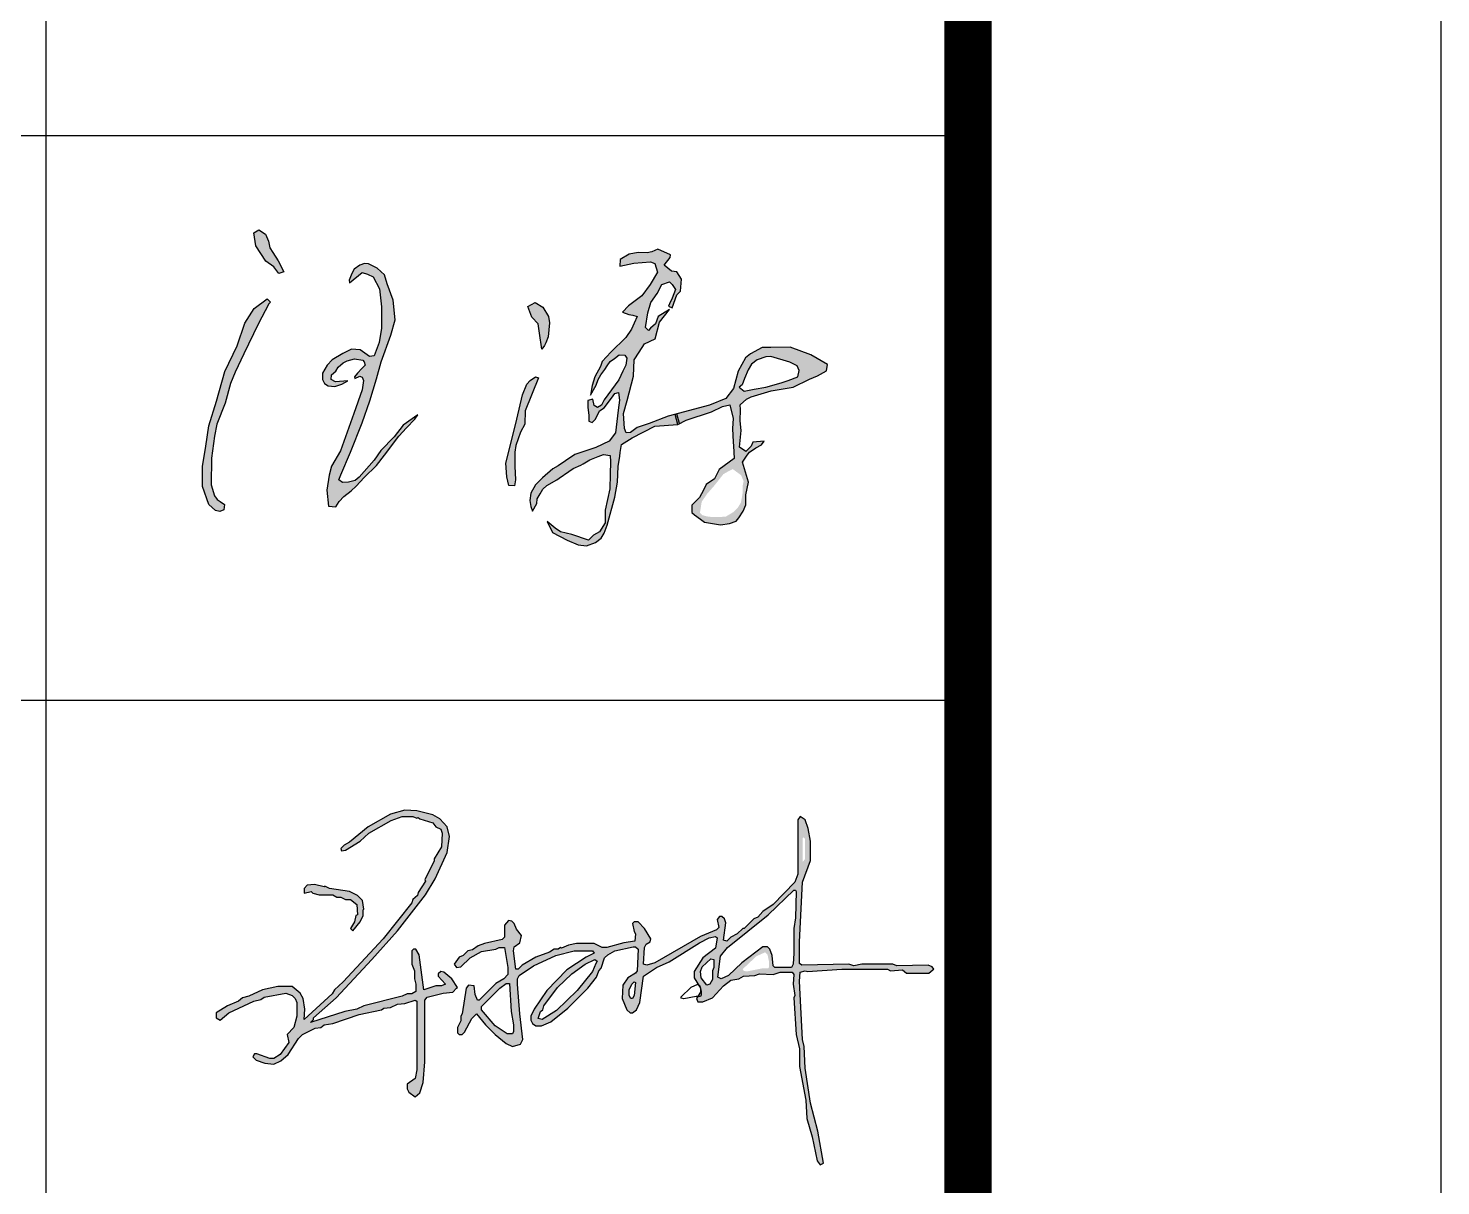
# Model space of a CAD drawing. Extents: x 4150464 to 4450492, y 483482 to 853422.
# Drawn here: x 4304700 to 4307688, y 796061 to 798511 of the extents above; entities that cross this region are included whole.
import ezdxf

# ---------------------------------------------------------------- set-up
doc = ezdxf.new("R2010")
doc.units = 0
doc.header["$LTSCALE"] = 1000
doc.header["$MEASUREMENT"] = 0
doc.layers.add('PUB_TEXT', color=7, linetype='Continuous')
doc.layers.add('图框', color=7, linetype='Continuous')

msp = doc.modelspace()

# ---------------------------------------------------------------- hatches: boundary and pattern name
at = {"linetype": 'Continuous'}
h = msp.add_hatch(color=4, dxfattribs=at)
h.dxf.hatch_style = 1
h.paths.add_polyline_path([(4305408.7, 796644.8), (4305410.4, 796646.5), (4305407, 796665.1), (4305396.9, 796675.2), (4305380, 796683.6), (4305337.7, 796690.4), (4305327.6, 796695.5), (4305325.9, 796693.8), (4305305.6, 796698.9), (4305290.4, 796697.2), (4305283.7, 796690.4), (4305283.7, 796680.3), (4305298.9, 796683.6), (4305302.2, 796680.3), (4305315.8, 796676.9), (4305344.5, 796676.9), (4305352.9, 796671.8), (4305361.4, 796671.8), (4305371.5, 796666.7), (4305381.7, 796666.7), (4305395.2, 796656.6), (4305396.9, 796634.6), (4305393.5, 796632.9), (4305390.1, 796619.4), (4305381.7, 796605.9), (4305386.7, 796600.8), (4305402, 796619.4), (4305408.7, 796632.9)], flags=17)
h.paths.add_polyline_path([(4305606.4, 796479.2), (4305608.1, 796480.8), (4305596.3, 796499.4), (4305579.4, 796513), (4305572.6, 796514.6), (4305567.6, 796509.6), (4305567.6, 796504.5), (4305582.8, 796487.6), (4305574.3, 796484.2), (4305562.5, 796484.2), (4305537.2, 796475.8), (4305527, 796550.1), (4305520.3, 796562), (4305515.2, 796562), (4305511.8, 796558.6), (4305511.8, 796529.9), (4305516.9, 796516.3), (4305516.9, 796499.4), (4305520.3, 796487.6), (4305520.3, 796472.4), (4305511.8, 796467.3), (4305501.7, 796467.3), (4305491.5, 796462.3), (4305410.4, 796442), (4305395.2, 796435.2), (4305369.8, 796430.1), (4305297.2, 796406.5), (4305303.9, 796413.2), (4305303.9, 796416.6), (4305351.3, 796458.9), (4305427.3, 796540), (4305481.4, 796600.8), (4305540.5, 796676.9), (4305560.8, 796710.7), (4305586.2, 796766.5), (4305591.2, 796800.3), (4305586.2, 796820.5), (4305571, 796837.4), (4305555.7, 796845.9), (4305521.9, 796854.3), (4305496.6, 796856), (4305466.2, 796847.6), (4305418.9, 796820.5), (4305380, 796788.4), (4305368.2, 796781.7), (4305361.4, 796774.9), (4305363.1, 796769.8), (4305371.5, 796771.5), (4305402, 796790.1), (4305420.5, 796807), (4305467.9, 796834.1), (4305491.5, 796842.5), (4305513.5, 796842.5), (4305521.9, 796839.1), (4305525.3, 796840.8), (4305528.7, 796837.4), (4305555.7, 796829), (4305562.5, 796820.5), (4305572.6, 796815.5), (4305576, 796807), (4305574.3, 796778.3), (4305559.1, 796752.9), (4305559.1, 796747.9), (4305538.8, 796709), (4305540.5, 796705.6), (4305525.3, 796682), (4305523.6, 796675.2), (4305513.5, 796666.7), (4305511.8, 796660), (4305451, 796583.9), (4305366.5, 796492.7), (4305347.9, 796475.8), (4305342.8, 796467.3), (4305283.7, 796413.2), (4305285.3, 796435.2), (4305282, 796457.2), (4305275.2, 796469), (4305258.3, 796482.5), (4305227.9, 796482.5), (4305195.8, 796475.8), (4305167, 796462.3), (4305153.5, 796458.9), (4305145.1, 796452.1), (4305121.4, 796442), (4305097.8, 796426.8), (4305097.8, 796416.6), (4305106.2, 796411.6), (4305124.8, 796426.8), (4305177.2, 796452.1), (4305192.4, 796455.5), (4305199.2, 796460.6), (4305244.8, 796469), (4305258.3, 796463.9), (4305265.1, 796457.2), (4305268.4, 796448.7), (4305268.4, 796420), (4305261.7, 796396.3), (4305248.2, 796381.1), (4305251.5, 796364.2), (4305233, 796338.9), (4305219.4, 796330.4), (4305211, 796330.4), (4305183.9, 796340.6), (4305178.9, 796340.6), (4305175.5, 796333.8), (4305182.3, 796327.1), (4305200.8, 796320.3), (4305219.4, 796318.6), (4305234.6, 796325.4), (4305249.9, 796338.9), (4305271.8, 796372.7), (4305280.3, 796381.1), (4305307.3, 796394.7), (4305319.1, 796396.3), (4305325.9, 796401.4), (4305344.5, 796404.8), (4305400.3, 796423.4), (4305447.6, 796433.5), (4305452.7, 796436.9), (4305466.2, 796438.6), (4305481.4, 796445.4), (4305496.6, 796447), (4305518.6, 796453.8), (4305521.9, 796452.1), (4305521.9, 796306.8), (4305518.6, 796288.2), (4305501.7, 796276.4), (4305501.7, 796266.2), (4305505, 796259.5), (4305518.6, 796249.3), (4305528.7, 796257.8), (4305535.5, 796279.7), (4305538.8, 796323.7), (4305538.8, 796453.8), (4305543.9, 796460.6), (4305577.7, 796469), (4305598, 796470.7)])
h.paths.add_polyline_path([(4305726.4, 796401.4), (4305726.4, 796387.9), (4305724.7, 796382.8), (4305712.9, 796382.8), (4305687.6, 796399.7), (4305658.8, 796433.5), (4305658.8, 796440.3), (4305697.7, 796479.2), (4305711.2, 796489.3), (4305718, 796489.3), (4305721.4, 796430.1)], flags=16)
h.paths.add_polyline_path([(4305903.9, 796536.6), (4305900.5, 796531.5), (4305893.7, 796514.6), (4305861.6, 796474.1), (4305817.7, 796431.8), (4305787.3, 796413.2), (4305778.8, 796414.9), (4305783.9, 796430.1), (4305789, 796433.5), (4305790.7, 796442), (4305819.4, 796480.8), (4305849.8, 796509.6), (4305878.5, 796529.9), (4305898.8, 796540)], flags=16)
h.paths.add_polyline_path([(4305985, 796491), (4305981.6, 796463.9), (4305978.2, 796457.2), (4305974.9, 796457.2), (4305971.5, 796463.9), (4305971.5, 796475.8), (4305976.6, 796487.6), (4305981.6, 796492.7)], flags=16)
h.paths.add_polyline_path([(4306150.6, 796540), (4306150.6, 796523.1), (4306147.2, 796516.3), (4306147.2, 796497.7), (4306142.2, 796487.6), (4306135.4, 796485.9), (4306123.6, 796501.1), (4306121.9, 796514.6), (4306125.3, 796524.8), (4306143.9, 796541.7)], flags=16)
h.paths.add_polyline_path([(4306267.2, 796534.9), (4306267.2, 796524.8), (4306265.5, 796521.4), (4306253.7, 796521.4), (4306219.9, 796514.6), (4306213.2, 796516.3), (4306211.5, 796519.7), (4306240.2, 796546.8), (4306258.8, 796555.2), (4306263.9, 796550.1)], flags=16)
h.paths.add_polyline_path([(4306324.7, 796683.6), (4306323, 796627.9), (4306319.6, 796605.9), (4306319.6, 796553.5), (4306317.9, 796529.9), (4306314.6, 796523.1), (4306279.1, 796523.1), (4306275.7, 796526.5), (4306274, 796548.4), (4306268.9, 796562), (4306263.9, 796567), (4306253.7, 796567), (4306209.8, 796533.2), (4306181, 796506.2), (4306165.8, 796499.4), (4306159.1, 796502.8), (4306164.1, 796546.8), (4306179.4, 796565.3), (4306265.5, 796634.6), (4306319.6, 796687), (4306323, 796687)], flags=16)
h.paths.add_polyline_path([(4306343.3, 796795.2), (4306343.3, 796773.2), (4306343.3, 796752.9), (4306338.2, 796746.2), (4306338.2, 796796.9), (4306339.9, 796798.6)], flags=16)
h.paths.add_polyline_path([(4306613.7, 796518), (4306615.4, 796519.7), (4306612, 796524.8), (4306603.5, 796528.2), (4306537.6, 796526.5), (4306529.2, 796529.9), (4306463.3, 796529.9), (4306446.4, 796526.5), (4306436.2, 796529.9), (4306336.5, 796528.2), (4306331.5, 796531.5), (4306331.5, 796577.2), (4306338.2, 796703.9), (4306355.1, 796749.6), (4306355.1, 796790.1), (4306350, 796817.2), (4306343.3, 796835.7), (4306333.1, 796842.5), (4306328.1, 796835.7), (4306328.1, 796720.8), (4306321.3, 796703.9), (4306275.7, 796656.6), (4306253.7, 796641.4), (4306243.6, 796629.6), (4306235.1, 796626.2), (4306214.8, 796605.9), (4306211.5, 796605.9), (4306199.6, 796594.1), (4306186.1, 796587.3), (4306177.7, 796578.9), (4306170.9, 796580.6), (4306176, 796617.7), (4306172.6, 796626.2), (4306167.5, 796631.3), (4306162.5, 796631.3), (4306157.4, 796624.5), (4306160.8, 796607.6), (4306155.7, 796602.5), (4306121.9, 796589), (4306025.6, 796533.2), (4306008.7, 796528.2), (4306001.9, 796529.9), (4306003.6, 796565.3), (4306007, 796572.1), (4306015.4, 796577.2), (4306017.1, 796583.9), (4306003.6, 796605.9), (4305990.1, 796619.4), (4305981.6, 796619.4), (4305978.2, 796616), (4305981.6, 796599.1), (4305985, 796594.1), (4305983.3, 796578.9), (4305959.7, 796575.5), (4305924.2, 796565.3), (4305914, 796565.3), (4305897.1, 796573.8), (4305859.9, 796573.8), (4305843, 796570.4), (4305827.8, 796563.7), (4305826.1, 796565.3), (4305821.1, 796562), (4305812.6, 796562), (4305802.5, 796555.2), (4305773.8, 796545.1), (4305745, 796528.2), (4305736.6, 796519.7), (4305731.5, 796519.7), (4305726.4, 796558.6), (4305728.1, 796567), (4305740, 796575.5), (4305743.3, 796590.7), (4305733.2, 796604.2), (4305728.1, 796616), (4305723.1, 796621.1), (4305716.3, 796622.8), (4305707.8, 796612.7), (4305707.8, 796587.3), (4305702.8, 796582.2), (4305665.6, 796573.8), (4305652.1, 796568.7), (4305640.2, 796560.3), (4305630.1, 796558.6), (4305620, 796548.4), (4305611.5, 796545.1), (4305601.4, 796529.9), (4305606.4, 796523.1), (4305614.9, 796524.8), (4305635.2, 796543.4), (4305658.8, 796556.9), (4305689.3, 796562), (4305696, 796565.3), (4305707.8, 796565.3), (4305714.6, 796523.1), (4305714.6, 796507.9), (4305706.2, 796499.4), (4305689.3, 796489.3), (4305653.8, 796453.8), (4305650.4, 796453.8), (4305645.3, 796465.6), (4305643.6, 796484.2), (4305631.8, 796485.9), (4305626.7, 796479.2), (4305618.3, 796425.1), (4305614.9, 796420), (4305614.9, 796409.9), (4305608.1, 796396.3), (4305608.1, 796384.5), (4305611.5, 796381.1), (4305618.3, 796381.1), (4305623.3, 796386.2), (4305638.6, 796414.9), (4305648.7, 796425.1), (4305667.3, 796401.4), (4305687.6, 796381.1), (4305711.2, 796362.5), (4305724.7, 796355.8), (4305741.6, 796360.9), (4305746.7, 796371), (4305740, 796425.1), (4305734.9, 796487.6), (4305734.9, 796499.4), (4305738.3, 796506.2), (4305768.7, 796526.5), (4305816, 796548.4), (4305854.9, 796558.6), (4305893.7, 796558.6), (4305897.1, 796553.5), (4305880.2, 796545.1), (4305839.7, 796518), (4305797.4, 796474.1), (4305770.4, 796435.2), (4305763.6, 796420), (4305763.6, 796411.6), (4305767, 796404.8), (4305773.8, 796399.7), (4305785.6, 796399.7), (4305805.9, 796408.2), (4305841.4, 796436.9), (4305883.6, 796479.2), (4305902.2, 796502.8), (4305907.3, 796516.3), (4305912.3, 796521.4), (4305919.1, 796543.4), (4305925.9, 796550.1), (4305941.1, 796558.6), (4305979.9, 796567), (4305985, 796567), (4305990.1, 796562), (4305988.4, 796516.3), (4305985, 796511.3), (4305968.1, 796501.1), (4305958, 796485.9), (4305956.3, 796457.2), (4305966.4, 796433.5), (4305973.2, 796426.8), (4305978.2, 796426.8), (4305986.7, 796433.5), (4305993.5, 796448.7), (4306001.9, 796504.5), (4306028.9, 796523.1), (4306056, 796534.9), (4306120.2, 796575.5), (4306140.5, 796585.6), (4306154, 796589), (4306157.4, 796585.6), (4306154, 796563.7), (4306127, 796543.4), (4306108.4, 796514.6), (4306108.4, 796501.1), (4306121.9, 796479.2), (4306121.9, 796470.7), (4306113.4, 796457.2), (4306116.8, 796450.4), (4306127, 796450.4), (4306147.2, 796458.9), (4306170.9, 796484.2), (4306186.1, 796496.1), (4306203, 796499.4), (4306213.2, 796504.5), (4306236.8, 796506.2), (4306247, 796509.6), (4306275.7, 796507.9), (4306290.9, 796513), (4306316.2, 796513), (4306319.6, 796507.9), (4306317.9, 796487.6), (4306321.3, 796463.9), (4306319.6, 796458.9), (4306324.7, 796381.1), (4306331.5, 796350.7), (4306331.5, 796313.5), (4306345, 796242.6), (4306346.7, 796203.7), (4306358.5, 796164.8), (4306368.6, 796114.1), (4306375.4, 796105.7), (4306382.2, 796109), (4306370.3, 796176.6), (4306355.1, 796235.8), (4306343.3, 796310.2), (4306341.6, 796355.8), (4306338.2, 796371), (4306331.5, 796494.4), (4306333.1, 796513), (4306343.3, 796516.3), (4306348.4, 796514.6), (4306421, 796519.7), (4306517.4, 796519.7), (4306524.1, 796516.3), (4306549.5, 796518), (4306557.9, 796511.3), (4306605.2, 796511.3)])
at = {"layer": 'PUB_TEXT'}
h = msp.add_hatch(color=4, dxfattribs=at)
h.paths.add_polyline_path([(4305186.4, 797884.1), (4305211.7, 797931.5), (4305205.5, 797937.7), (4305177.8, 797917.8), (4305158.7, 797886.8), (4305142.3, 797838.8), (4305116.3, 797784.5), (4305098.6, 797721.6), (4305082.3, 797669.1), (4305075.8, 797626.4), (4305068.6, 797583.2), (4305068.9, 797541.1), (4305082.2, 797502.6), (4305096.4, 797490.3), (4305105.2, 797487.7), (4305113.8, 797491.2), (4305115.1, 797502.9), (4305105.9, 797509.5), (4305095.3, 797515.9), (4305087.1, 797544.7), (4305087.6, 797601.1), (4305094.3, 797647.5), (4305099.1, 797672.7), (4305116.6, 797717.2), (4305127.9, 797759.2), (4305138.1, 797783), (4305156.6, 797821.7)])
h.paths.add_polyline_path([(4305217.8, 798036.2), (4305211.2, 798045.8), (4305208.7, 798060), (4305202.1, 798074.7), (4305187.9, 798084.3), (4305177.3, 798077.7), (4305181.8, 798049.9), (4305202.6, 798017.9), (4305219.4, 798005.8), (4305230.5, 797991.6), (4305241.2, 797995.1), (4305229, 798018.5)])
h = msp.add_hatch(color=4, dxfattribs=at)
h.paths.add_polyline_path([(4305977.6, 797643.7), (4306025.8, 797668.4), (4306074.1, 797672.1), (4306068.5, 797693.4), (4306053.7, 797689.5), (4306013.5, 797674.4), (4305987.9, 797666.1), (4305973.9, 797655.5), (4305965, 797654.4), (4305961.1, 797663.3), (4305959.4, 797695.1), (4305966.7, 797722.9), (4305980.1, 797774.2), (4305981.6, 797808.7), (4305992.1, 797825), (4306003.9, 797843.1), (4306026.1, 797853.1), (4306035.3, 797888.8), (4306056.9, 797915.2), (4306032.9, 797900.6), (4306026.8, 797885.1), (4306016.2, 797876.1), (4306012.4, 797871.1), (4306005.5, 797877.7), (4306010.7, 797908.5), (4306017.3, 797930), (4306030.5, 797949.5), (4306040.4, 797968.2), (4306056.4, 797974.3), (4306062.2, 797968.5), (4306069.6, 797957.8), (4306061.9, 797939.1), (4306056.4, 797927.5), (4306054.5, 797922.6), (4306061.9, 797919), (4306072.4, 797946.2), (4306080.1, 797954.2), (4306082, 797979.5), (4306072.2, 797995.4), (4306060.7, 797996.8), (4306045.4, 798009.3), (4306057.9, 798025.6), (4306059, 798031.2), (4306032.2, 798043.4), (4306019, 798037.5), (4306009.6, 798035.4), (4305990.4, 798036.1), (4305971.3, 798032.6), (4305952.1, 798021.1), (4305951.4, 798007.3), (4305981, 798013.7), (4306016.2, 798016.1), (4306025.8, 798012.9), (4306031.4, 797994.5), (4306015.4, 797968.1), (4305997.8, 797944.2), (4305969.8, 797923.4), (4305957, 797909.8), (4305970.9, 797904.9), (4305979, 797903.8), (4305987.9, 797900.7), (4305982, 797886.6), (4305975.9, 797874.1), (4305964, 797856.3), (4305932.2, 797824.9), (4305913.8, 797805.1), (4305910.5, 797795), (4305898.5, 797772.8), (4305895.7, 797763.8), (4305893.1, 797754.9), (4305889.2, 797734.4), (4305901.8, 797755.3), (4305906, 797767.2), (4305911.2, 797777.5), (4305919.5, 797788.6), (4305924.5, 797796.2), (4305931.4, 797805.6), (4305940, 797812), (4305950.1, 797819.6), (4305961.9, 797819.1), (4305966.6, 797812.2), (4305963.9, 797797.7), (4305958, 797784.9), (4305949.4, 797766.4), (4305926.2, 797735.1), (4305918.3, 797724.1), (4305912.4, 797713), (4305904.5, 797707.8), (4305897.4, 797712), (4305894.1, 797726), (4305883.8, 797722.7), (4305883.8, 797708.1), (4305886, 797692.2), (4305886, 797679.4), (4305892.9, 797676), (4305899.7, 797683.4), (4305908.4, 797700.9), (4305918.1, 797707.4), (4305933.7, 797728), (4305941.2, 797738), (4305948.7, 797739.5), (4305951.1, 797723.6), (4305947.7, 797702.4), (4305942.7, 797654.5), (4305928.7, 797636.5), (4305900.6, 797623.1), (4305856.4, 797608.8), (4305836.3, 797595), (4305821.3, 797584.4), (4305809.5, 797578.5), (4305787.8, 797559.3), (4305773.2, 797544.4), (4305763, 797527.1), (4305761, 797511.4), (4305763.4, 797498.4), (4305766.9, 797489), (4305776, 797504.7), (4305776.4, 797514.9), (4305782.7, 797525.5), (4305789, 797535.4), (4305796.8, 797542.8), (4305818.1, 797555), (4305823.2, 797558.6), (4305844, 797572.7), (4305852.7, 797579), (4305868.8, 797585.7), (4305874, 797588.8), (4305888.1, 797597.1), (4305905.8, 797604.2), (4305916.8, 797608.5), (4305931, 797606.5), (4305931.8, 797593.2), (4305931, 797567.2), (4305930.2, 797535.8), (4305920.8, 797491.1), (4305920.8, 797464.3), (4305908.5, 797445.2), (4305895.6, 797438), (4305885.5, 797427.4), (4305849.7, 797439.1), (4305825.7, 797445.2), (4305815.1, 797452.5), (4305797.7, 797466.5), (4305808.9, 797443.6), (4305840, 797427), (4305863.2, 797417.6), (4305880.9, 797415.4), (4305900, 797422.6), (4305912.2, 797431.4), (4305918.5, 797442.2), (4305924.9, 797459), (4305940.6, 797518.2), (4305946.5, 797550.4), (4305948.1, 797583), (4305951.2, 797605.4), (4305952.4, 797613.2), (4305954.8, 797629.7)])
h.paths.add_polyline_path([(4306145.1, 797699.1), (4306169, 797710.4), (4306184.1, 797713.6), (4306190.9, 797685), (4306190, 797663.4), (4306191.3, 797634.7), (4306192.2, 797627.2), (4306193.1, 797600.3), (4306161.6, 797576.7), (4306151.5, 797557.3), (4306133.8, 797545.4), (4306128.5, 797533), (4306119.7, 797517.6), (4306103.8, 797501.7), (4306103.8, 797485.9), (4306109.1, 797481), (4306122.3, 797471.7), (4306130.7, 797465.6), (4306164.3, 797459.8), (4306183.3, 797462.5), (4306197.8, 797467.8), (4306203.1, 797474.4), (4306212.4, 797488.9), (4306218.1, 797502.2), (4306218.1, 797523.3), (4306223.9, 797549.8), (4306211.1, 797592.1), (4306220.8, 797607.1), (4306225.6, 797613.3), (4306239.3, 797622.6), (4306250.8, 797629.2), (4306257, 797636.7), (4306232.5, 797635), (4306229.3, 797626.1), (4306218.1, 797614.8), (4306204.8, 797624.1), (4306207.9, 797659.2), (4306206, 797679.6), (4306207, 797704.1), (4306205.7, 797714), (4306219.1, 797725.5), (4306229.3, 797730.7), (4306271.7, 797743.5), (4306318, 797750.8), (4306352.6, 797768.1), (4306369.3, 797775.3), (4306388.9, 797785.9), (4306390.5, 797799.3), (4306355.4, 797819.3), (4306311.9, 797835.5), (4306270.6, 797834.9), (4306252.8, 797834.9), (4306227.7, 797821.6), (4306217.6, 797813.2), (4306201.5, 797785.3), (4306192, 797748.6), (4306175.8, 797727.4), (4306141.2, 797712.9), (4306071.9, 797694.4), (4306077.4, 797673.9), (4306091.7, 797681.5)])
h.paths.add_polyline_path([(4306203.7, 797751.2), (4306210.6, 797756), (4306214.9, 797769.7), (4306223.1, 797788), (4306230.1, 797800.1), (4306241.9, 797808.7), (4306260.6, 797815.3), (4306271.1, 797816.1), (4306311.2, 797804.3), (4306326.7, 797796.3), (4306331, 797786.7), (4306328.2, 797773.1), (4306307.8, 797765.1), (4306293, 797760.2), (4306260.2, 797750.9), (4306235.8, 797746.6), (4306214.2, 797742.6)], flags=16)
h.paths.add_polyline_path([(4306181, 797573), (4306190.4, 797577.8), (4306208.1, 797564.6), (4306213.3, 797552.1), (4306211.3, 797542.4), (4306211.3, 797527.8), (4306207.8, 797507.3), (4306201.2, 797496.2), (4306192.8, 797487.5), (4306175.1, 797476.8), (4306144.9, 797476.4), (4306134.8, 797477.8), (4306126.1, 797480.2), (4306120.9, 797485.1), (4306124.7, 797508.7), (4306136.2, 797525.4), (4306150.8, 797542.1), (4306170.6, 797567.1)], flags=16)
h.paths.add_polyline_path([(4306071.9, 797694.4), (4306068.5, 797693.4), (4306074.1, 797672.1), (4306077.4, 797673.9)], flags=17)
msp.add_hatch(color=4, dxfattribs=at).paths.add_polyline_path([(4305409.1, 797765.5), (4305406.3, 797745.2), (4305389, 797695.2), (4305360.7, 797616.6), (4305341.5, 797583.9), (4305336.5, 797564.7), (4305332.1, 797533.4), (4305335.6, 797499.3), (4305350.9, 797498), (4305358, 797509.2), (4305367.5, 797519.9), (4305383.1, 797532), (4305393.9, 797541.9), (4305410.5, 797559.8), (4305436.9, 797585.3), (4305453.5, 797607.2), (4305484.4, 797647.5), (4305500.1, 797665), (4305517.6, 797683.3), (4305524.3, 797692.7), (4305493, 797670.4), (4305473.9, 797646.2), (4305446.2, 797617.1), (4305431.6, 797596.3), (4305400.1, 797560.8), (4305391.7, 797553.5), (4305377.4, 797550.1), (4305365.1, 797549.6), (4305357.5, 797554.9), (4305361.5, 797565.8), (4305382.2, 797613.5), (4305406.5, 797675.5), (4305423.1, 797722.1), (4305436.6, 797768.7), (4305446.5, 797804.7), (4305467.1, 797861.1), (4305476.5, 797893.4), (4305472.2, 797934.9), (4305459.4, 797970.1), (4305453.7, 797988.9), (4305438.3, 798002.7), (4305419.8, 798012.4), (4305411.3, 798013), (4305401.6, 798009.6), (4305389.6, 798000.5), (4305384.6, 797991.7), (4305379, 797977.6), (4305379.8, 797971.7), (4305406.3, 797993.9), (4305417.6, 797990.5), (4305429.6, 797984.8), (4305443.2, 797959.2), (4305447.7, 797921), (4305447.3, 797876), (4305442.3, 797845.3), (4305432.2, 797817.5), (4305422.4, 797815.7), (4305402.1, 797830.1), (4305383.7, 797831.3), (4305365.8, 797822.1), (4305342.8, 797808.7), (4305332.4, 797797.4), (4305322.4, 797780.4), (4305322.9, 797767.5), (4305327.1, 797758.9), (4305334.8, 797754.2), (4305348.4, 797752.5), (4305363.9, 797757.3), (4305376.3, 797764.4), (4305350.4, 797762.6), (4305341.3, 797767.5), (4305341.5, 797777.5), (4305350.6, 797785.2), (4305355.5, 797793.6), (4305371.3, 797806), (4305390, 797811.1), (4305410, 797808.1), (4305412.9, 797797.4), (4305406, 797790.5), (4305396.7, 797780.4), (4305390.3, 797773.3), (4305391.1, 797769.1), (4305405.2, 797776.1)])
h = msp.add_hatch(color=4, dxfattribs=at)
h.paths.add_polyline_path([(4305773, 797773.1), (4305762, 797764.9), (4305754.5, 797757.1), (4305745.7, 797734.6), (4305733.5, 797683.7), (4305724.7, 797645.7), (4305710.6, 797590.1), (4305712.7, 797561.6), (4305716.6, 797542.9), (4305728.6, 797542.2), (4305731, 797555.3), (4305729.3, 797583.8), (4305729.6, 797613.5), (4305731.5, 797627.9), (4305741.5, 797656.2), (4305750.7, 797672.6), (4305751.4, 797701.1), (4305779.2, 797770.6)])
h.paths.add_polyline_path([(4305778.7, 797885), (4305781.6, 797865.4), (4305786.6, 797831.8), (4305792.1, 797839.3), (4305794.7, 797844.8), (4305799.7, 797857.4), (4305802.7, 797887), (4305800.7, 797900.5), (4305788.6, 797920.5), (4305772.1, 797930.6), (4305757, 797922), (4305765.1, 797899)])

# ---------------------------------------------------------------- linework, layer by layer
at = {"color": 3}
msp.add_lwpolyline([(4248287.7, 769421.9), (4248287.7, 811421.9), (4307687.7, 811421.9), (4307687.7, 769421.9)], close=True, dxfattribs=at)
at = {"const_width": 100}
msp.add_lwpolyline([(4250787.7, 770421.9), (4306687.7, 770421.9), (4306687.7, 810421.9), (4250787.7, 810421.9)], close=True, dxfattribs=at)
at = {"color": 4, "linetype": 'Continuous'}
for points in [[(4305606.4, 796479.2), (4305608.1, 796480.8), (4305596.3, 796499.4), (4305579.4, 796513), (4305572.6, 796514.6), (4305567.6, 796509.6), (4305567.6, 796504.5), (4305582.8, 796487.6), (4305574.3, 796484.2), (4305562.5, 796484.2), (4305537.2, 796475.8), (4305527, 796550.1), (4305520.3, 796562), (4305515.2, 796562), (4305511.8, 796558.6), (4305511.8, 796529.9), (4305516.9, 796516.3), (4305516.9, 796499.4), (4305520.3, 796487.6), (4305520.3, 796472.4), (4305511.8, 796467.3), (4305501.7, 796467.3), (4305491.5, 796462.3), (4305410.4, 796442), (4305395.2, 796435.2), (4305369.8, 796430.1), (4305297.2, 796406.5), (4305303.9, 796413.2), (4305303.9, 796416.6), (4305351.3, 796458.9), (4305427.3, 796540), (4305481.4, 796600.8), (4305540.5, 796676.9), (4305560.8, 796710.7), (4305586.2, 796766.5), (4305591.2, 796800.3), (4305586.2, 796820.5), (4305571, 796837.4), (4305555.7, 796845.9), (4305521.9, 796854.3), (4305496.6, 796856), (4305466.2, 796847.6), (4305418.9, 796820.5), (4305380, 796788.4), (4305368.2, 796781.7), (4305361.4, 796774.9), (4305363.1, 796769.8), (4305371.5, 796771.5), (4305402, 796790.1), (4305420.5, 796807), (4305467.9, 796834.1), (4305491.5, 796842.5), (4305513.5, 796842.5), (4305521.9, 796839.1), (4305525.3, 796840.8), (4305528.7, 796837.4), (4305555.7, 796829), (4305562.5, 796820.5), (4305572.6, 796815.5), (4305576, 796807), (4305574.3, 796778.3), (4305559.1, 796752.9), (4305559.1, 796747.9), (4305538.8, 796709), (4305540.5, 796705.6), (4305525.3, 796682), (4305523.6, 796675.2), (4305513.5, 796666.7), (4305511.8, 796660), (4305451, 796583.9), (4305366.5, 796492.7), (4305347.9, 796475.8), (4305342.8, 796467.3), (4305283.7, 796413.2), (4305285.3, 796435.2), (4305282, 796457.2), (4305275.2, 796469), (4305258.3, 796482.5), (4305227.9, 796482.5), (4305195.8, 796475.8), (4305167, 796462.3), (4305153.5, 796458.9), (4305145.1, 796452.1), (4305121.4, 796442), (4305097.8, 796426.8), (4305097.8, 796416.6), (4305106.2, 796411.6), (4305124.8, 796426.8), (4305177.2, 796452.1), (4305192.4, 796455.5), (4305199.2, 796460.6), (4305244.8, 796469), (4305258.3, 796463.9), (4305265.1, 796457.2), (4305268.4, 796448.7), (4305268.4, 796420), (4305261.7, 796396.3), (4305248.2, 796381.1), (4305251.5, 796364.2), (4305233, 796338.9), (4305219.4, 796330.4), (4305211, 796330.4), (4305183.9, 796340.6), (4305178.9, 796340.6), (4305175.5, 796333.8), (4305182.3, 796327.1), (4305200.8, 796320.3), (4305219.4, 796318.6), (4305234.6, 796325.4), (4305249.9, 796338.9), (4305271.8, 796372.7), (4305280.3, 796381.1), (4305307.3, 796394.7), (4305319.1, 796396.3), (4305325.9, 796401.4), (4305344.5, 796404.8), (4305400.3, 796423.4), (4305447.6, 796433.5), (4305452.7, 796436.9), (4305466.2, 796438.6), (4305481.4, 796445.4), (4305496.6, 796447), (4305518.6, 796453.8), (4305521.9, 796452.1), (4305521.9, 796306.8), (4305518.6, 796288.2), (4305501.7, 796276.4), (4305501.7, 796266.2), (4305505, 796259.5), (4305518.6, 796249.3), (4305528.7, 796257.8), (4305535.5, 796279.7), (4305538.8, 796323.7), (4305538.8, 796453.8), (4305543.9, 796460.6), (4305577.7, 796469), (4305598, 796470.7), (4305606.4, 796479.2)], [(4306613.7, 796518), (4306615.4, 796519.7), (4306612, 796524.8), (4306603.5, 796528.2), (4306537.6, 796526.5), (4306529.2, 796529.9), (4306463.3, 796529.9), (4306446.4, 796526.5), (4306436.2, 796529.9), (4306336.5, 796528.2), (4306331.5, 796531.5), (4306331.5, 796577.2), (4306338.2, 796703.9), (4306355.1, 796749.6), (4306355.1, 796790.1), (4306350, 796817.2), (4306343.3, 796835.7), (4306333.1, 796842.5), (4306328.1, 796835.7), (4306328.1, 796720.8), (4306321.3, 796703.9), (4306275.7, 796656.6), (4306253.7, 796641.4), (4306243.6, 796629.6), (4306235.1, 796626.2), (4306214.8, 796605.9), (4306211.5, 796605.9), (4306199.6, 796594.1), (4306186.1, 796587.3), (4306177.7, 796578.9), (4306170.9, 796580.6), (4306176, 796617.7), (4306172.6, 796626.2), (4306167.5, 796631.3), (4306162.5, 796631.3), (4306157.4, 796624.5), (4306160.8, 796607.6), (4306155.7, 796602.5), (4306121.9, 796589), (4306025.6, 796533.2), (4306008.7, 796528.2), (4306001.9, 796529.9), (4306003.6, 796565.3), (4306007, 796572.1), (4306015.4, 796577.2), (4306017.1, 796583.9), (4306003.6, 796605.9), (4305990.1, 796619.4), (4305981.6, 796619.4), (4305978.2, 796616), (4305981.6, 796599.1), (4305985, 796594.1), (4305983.3, 796578.9), (4305959.7, 796575.5), (4305924.2, 796565.3), (4305914, 796565.3), (4305897.1, 796573.8), (4305859.9, 796573.8), (4305843, 796570.4), (4305827.8, 796563.7), (4305826.1, 796565.3), (4305821.1, 796562), (4305812.6, 796562), (4305802.5, 796555.2), (4305773.8, 796545.1), (4305745, 796528.2), (4305736.6, 796519.7), (4305731.5, 796519.7), (4305726.4, 796558.6), (4305728.1, 796567), (4305740, 796575.5), (4305743.3, 796590.7), (4305733.2, 796604.2), (4305728.1, 796616), (4305723.1, 796621.1), (4305716.3, 796622.8), (4305707.8, 796612.7), (4305707.8, 796587.3), (4305702.8, 796582.2), (4305665.6, 796573.8), (4305652.1, 796568.7), (4305640.2, 796560.3), (4305630.1, 796558.6), (4305620, 796548.4), (4305611.5, 796545.1), (4305601.4, 796529.9), (4305606.4, 796523.1), (4305614.9, 796524.8), (4305635.2, 796543.4), (4305658.8, 796556.9), (4305689.3, 796562), (4305696, 796565.3), (4305707.8, 796565.3), (4305714.6, 796523.1), (4305714.6, 796507.9), (4305706.2, 796499.4), (4305689.3, 796489.3), (4305653.8, 796453.8), (4305650.4, 796453.8), (4305645.3, 796465.6), (4305643.6, 796484.2), (4305631.8, 796485.9), (4305626.7, 796479.2), (4305618.3, 796425.1), (4305614.9, 796420), (4305614.9, 796409.9), (4305608.1, 796396.3), (4305608.1, 796384.5), (4305611.5, 796381.1), (4305618.3, 796381.1), (4305623.3, 796386.2), (4305638.6, 796414.9), (4305648.7, 796425.1), (4305667.3, 796401.4), (4305687.6, 796381.1), (4305711.2, 796362.5), (4305724.7, 796355.8), (4305741.6, 796360.9), (4305746.7, 796371), (4305740, 796425.1), (4305734.9, 796487.6), (4305734.9, 796499.4), (4305738.3, 796506.2), (4305768.7, 796526.5), (4305816, 796548.4), (4305854.9, 796558.6), (4305893.7, 796558.6), (4305897.1, 796553.5), (4305880.2, 796545.1), (4305839.7, 796518), (4305797.4, 796474.1), (4305770.4, 796435.2), (4305763.6, 796420), (4305763.6, 796411.6), (4305767, 796404.8), (4305773.8, 796399.7), (4305785.6, 796399.7), (4305805.9, 796408.2), (4305841.4, 796436.9), (4305883.6, 796479.2), (4305902.2, 796502.8), (4305907.3, 796516.3), (4305912.3, 796521.4), (4305919.1, 796543.4), (4305925.9, 796550.1), (4305941.1, 796558.6), (4305979.9, 796567), (4305985, 796567), (4305990.1, 796562), (4305988.4, 796516.3), (4305985, 796511.3), (4305968.1, 796501.1), (4305958, 796485.9), (4305956.3, 796457.2), (4305966.4, 796433.5), (4305973.2, 796426.8), (4305978.2, 796426.8), (4305986.7, 796433.5), (4305993.5, 796448.7), (4306001.9, 796504.5), (4306028.9, 796523.1), (4306056, 796534.9), (4306120.2, 796575.5), (4306140.5, 796585.6), (4306154, 796589), (4306157.4, 796585.6), (4306154, 796563.7), (4306127, 796543.4), (4306108.4, 796514.6), (4306108.4, 796501.1), (4306121.9, 796479.2), (4306121.9, 796470.7), (4306113.4, 796457.2), (4306116.8, 796450.4), (4306127, 796450.4), (4306147.2, 796458.9), (4306170.9, 796484.2), (4306186.1, 796496.1), (4306203, 796499.4), (4306213.2, 796504.5), (4306236.8, 796506.2), (4306247, 796509.6), (4306275.7, 796507.9), (4306290.9, 796513), (4306316.2, 796513), (4306319.6, 796507.9), (4306317.9, 796487.6), (4306321.3, 796463.9), (4306319.6, 796458.9), (4306324.7, 796381.1), (4306331.5, 796350.7), (4306331.5, 796313.5), (4306345, 796242.6), (4306346.7, 796203.7), (4306358.5, 796164.8), (4306368.6, 796114.1), (4306375.4, 796105.7), (4306382.2, 796109), (4306370.3, 796176.6), (4306355.1, 796235.8), (4306343.3, 796310.2), (4306341.6, 796355.8), (4306338.2, 796371), (4306331.5, 796494.4), (4306333.1, 796513), (4306343.3, 796516.3), (4306348.4, 796514.6), (4306421, 796519.7), (4306517.4, 796519.7), (4306524.1, 796516.3), (4306549.5, 796518), (4306557.9, 796511.3), (4306605.2, 796511.3), (4306613.7, 796518)], [(4305408.7, 796644.8), (4305410.4, 796646.5), (4305407, 796665.1), (4305396.9, 796675.2), (4305380, 796683.6), (4305337.7, 796690.4), (4305327.6, 796695.5), (4305325.9, 796693.8), (4305305.6, 796698.9), (4305290.4, 796697.2), (4305283.7, 796690.4), (4305283.7, 796680.3), (4305298.9, 796683.6), (4305302.2, 796680.3), (4305315.8, 796676.9), (4305344.5, 796676.9), (4305352.9, 796671.8), (4305361.4, 796671.8), (4305371.5, 796666.7), (4305381.7, 796666.7), (4305395.2, 796656.6), (4305396.9, 796634.6), (4305393.5, 796632.9), (4305390.1, 796619.4), (4305381.7, 796605.9), (4305386.7, 796600.8), (4305402, 796619.4), (4305408.7, 796632.9), (4305408.7, 796644.8)], [(4306324.7, 796683.6), (4306323, 796627.9), (4306319.6, 796605.9), (4306319.6, 796553.5), (4306317.9, 796529.9), (4306314.6, 796523.1), (4306279.1, 796523.1), (4306275.7, 796526.5), (4306274, 796548.4), (4306268.9, 796562), (4306263.9, 796567), (4306253.7, 796567), (4306209.8, 796533.2), (4306181, 796506.2), (4306165.8, 796499.4), (4306159.1, 796502.8), (4306164.1, 796546.8), (4306179.4, 796565.3), (4306265.5, 796634.6), (4306319.6, 796687), (4306323, 796687), (4306324.7, 796683.6)], [(4305903.9, 796536.6), (4305900.5, 796531.5), (4305893.7, 796514.6), (4305861.6, 796474.1), (4305817.7, 796431.8), (4305787.3, 796413.2), (4305778.8, 796414.9), (4305783.9, 796430.1), (4305789, 796433.5), (4305790.7, 796442), (4305819.4, 796480.8), (4305849.8, 796509.6), (4305878.5, 796529.9), (4305898.8, 796540), (4305903.9, 796536.6)], [(4306150.6, 796540), (4306150.6, 796523.1), (4306147.2, 796516.3), (4306147.2, 796497.7), (4306142.2, 796487.6), (4306135.4, 796485.9), (4306123.6, 796501.1), (4306121.9, 796514.6), (4306125.3, 796524.8), (4306143.9, 796541.7), (4306150.6, 796540)], [(4305726.4, 796401.4), (4305726.4, 796387.9), (4305724.7, 796382.8), (4305712.9, 796382.8), (4305687.6, 796399.7), (4305658.8, 796433.5), (4305658.8, 796440.3), (4305697.7, 796479.2), (4305711.2, 796489.3), (4305718, 796489.3), (4305721.4, 796430.1), (4305726.4, 796401.4)], [(4305985, 796491), (4305981.6, 796463.9), (4305978.2, 796457.2), (4305974.9, 796457.2), (4305971.5, 796463.9), (4305971.5, 796475.8), (4305976.6, 796487.6), (4305981.6, 796492.7), (4305985, 796491)], [(4306123.3, 796472.3), (4306123.3, 796464.5), (4306122, 796461.9), (4306112.9, 796461.9), (4306086.9, 796456.7), (4306081.7, 796458), (4306080.4, 796460.6), (4306102.5, 796481.4), (4306116.8, 796487.9), (4306120.7, 796484), (4306123.3, 796472.3)]]:
    msp.add_lwpolyline(points, dxfattribs=at)
at = {"layer": 'PUB_TEXT', "color": 4}
for p, q in [((4306074.1, 797672.1), (4306068.5, 797693.4)), ((4306077.4, 797673.9), (4306071.9, 797694.4))]:
    msp.add_line(p, q, dxfattribs=at)
for points in [[(4305202.6, 798017.9), (4305181.8, 798049.9), (4305177.3, 798077.7), (4305187.9, 798084.3), (4305202.1, 798074.7), (4305208.7, 798060), (4305211.2, 798045.8), (4305217.8, 798036.2), (4305229, 798018.5), (4305241.2, 797995.1), (4305230.5, 797991.6), (4305219.4, 798005.8), (4305202.6, 798017.9)], [(4305379.8, 797971.7), (4305406.3, 797993.9), (4305417.6, 797990.5), (4305429.6, 797984.8), (4305443.2, 797959.2), (4305447.7, 797921), (4305447.3, 797876), (4305442.3, 797845.3), (4305432.2, 797817.5), (4305422.4, 797815.7), (4305402.1, 797830.1), (4305383.7, 797831.3), (4305365.8, 797822.1), (4305342.8, 797808.7), (4305332.4, 797797.4), (4305322.4, 797780.4), (4305322.9, 797767.5), (4305327.1, 797758.9), (4305334.8, 797754.2), (4305348.4, 797752.5), (4305363.9, 797757.3), (4305376.3, 797764.4), (4305350.4, 797762.6), (4305341.3, 797767.5), (4305341.5, 797777.5), (4305350.6, 797785.2), (4305355.5, 797793.6), (4305366.5, 797802.3), (4305374.7, 797806.9), (4305390, 797811.1), (4305407.8, 797808.5), (4305410.9, 797804.9), (4305412.9, 797797.4), (4305406, 797790.5), (4305396.7, 797780.4), (4305390.3, 797773.3), (4305391.1, 797769.1), (4305401.8, 797774.4), (4305406.7, 797772.2), (4305409.1, 797765.5), (4305406.3, 797745.2), (4305389, 797695.2), (4305360.7, 797616.6), (4305341.5, 797583.9), (4305336.5, 797564.7), (4305332.1, 797533.4), (4305335.6, 797499.3), (4305350.9, 797498), (4305358, 797509.2), (4305367.5, 797519.9), (4305383.1, 797532), (4305393.9, 797541.9), (4305410.5, 797559.8), (4305436.9, 797585.3), (4305453.5, 797607.2), (4305484.4, 797647.5), (4305500.1, 797665), (4305517.6, 797683.3), (4305524.3, 797692.7), (4305493, 797670.4), (4305473.9, 797646.2), (4305446.2, 797617.1), (4305431.6, 797596.3), (4305400.1, 797560.8), (4305391.7, 797553.5), (4305377.4, 797550.1), (4305365.1, 797549.6), (4305357.5, 797554.9), (4305361.5, 797565.8), (4305382.2, 797613.5), (4305406.5, 797675.5), (4305423.1, 797722.1), (4305436.6, 797768.7), (4305446.5, 797804.7), (4305467.1, 797861.1), (4305476.5, 797893.4), (4305472.2, 797934.9), (4305459.4, 797970.1), (4305453.7, 797988.9), (4305438.3, 798002.7), (4305419.8, 798012.4), (4305411.3, 798013), (4305401.6, 798009.6), (4305389.6, 798000.5), (4305384.6, 797991.7), (4305379, 797977.6), (4305379, 797977.6), (4305379.8, 797971.7)], [(4305209.4, 797927.3), (4305186.4, 797884.1), (4305156.6, 797821.7), (4305138.1, 797783), (4305127.9, 797759.2), (4305116.6, 797717.2), (4305099.1, 797672.7), (4305094.3, 797647.5), (4305087.6, 797601.1), (4305087.1, 797544.7), (4305093.9, 797520.9), (4305099.6, 797513.3), (4305105.9, 797509.5), (4305115.1, 797502.9), (4305115.1, 797502.9), (4305113.8, 797491.2), (4305105.2, 797487.7), (4305096.4, 797490.3), (4305082.2, 797502.6), (4305068.9, 797541.1), (4305068.6, 797583.2), (4305075.8, 797626.4), (4305082.3, 797669.1), (4305098.6, 797721.6), (4305116.3, 797784.5), (4305142.3, 797838.8), (4305158.7, 797886.8), (4305177.8, 797917.8), (4305205.5, 797937.7), (4305212.5, 797930.7), (4305209.4, 797927.3)], [(4305786.6, 797831.8), (4305781.6, 797865.4), (4305778.7, 797885), (4305765.1, 797899), (4305757, 797922), (4305772.1, 797930.6), (4305788.6, 797920.5), (4305800.7, 797900.5), (4305802.7, 797887), (4305799.7, 797857.4), (4305794.7, 797844.8), (4305792.1, 797839.3), (4305786.6, 797831.8)], [(4306203.7, 797751.2), (4306214.2, 797742.6), (4306235.8, 797746.6), (4306260.2, 797750.9), (4306293, 797760.2), (4306307.8, 797765.1), (4306328.2, 797773.1), (4306331, 797786.7), (4306326.7, 797796.3), (4306311.2, 797804.3), (4306271.1, 797816.1), (4306260.6, 797815.3), (4306241.9, 797808.7), (4306230.1, 797800.1), (4306223.1, 797788), (4306214.9, 797769.7), (4306210.6, 797756), (4306203.7, 797751.2)], [(4305779.2, 797770.6), (4305751.4, 797701.1), (4305750.7, 797672.6), (4305741.5, 797656.2), (4305731.5, 797627.9), (4305729.6, 797613.5), (4305729.3, 797583.8), (4305731, 797555.3), (4305728.6, 797542.2), (4305728.6, 797542.2), (4305716.6, 797542.9), (4305712.7, 797561.6), (4305710.6, 797590.1), (4305724.7, 797645.7), (4305733.5, 797683.7), (4305745.7, 797734.6), (4305754.5, 797757.1), (4305762, 797764.9), (4305773, 797773.1), (4305779.2, 797770.6)]]:
    msp.add_lwpolyline(points, dxfattribs=at)
msp.add_lwpolyline([(4305951.4, 798007.3), (4305981, 798013.7), (4306016.2, 798016.1), (4306025.8, 798012.9), (4306031.4, 797994.5), (4306015.4, 797968.1), (4305997.8, 797944.2), (4305969.8, 797923.4), (4305969.8, 797923.4), (4305957, 797909.8), (4305970.9, 797904.9), (4305979, 797903.8), (4305987.9, 797900.7), (4305982, 797886.6), (4305975.9, 797874.1), (4305964, 797856.3), (4305932.2, 797824.9), (4305913.8, 797805.1), (4305910.5, 797795), (4305898.5, 797772.8), (4305895.7, 797763.8), (4305893.1, 797754.9), (4305889.2, 797734.4), (4305901.8, 797755.3), (4305906, 797767.2), (4305911.2, 797777.5), (4305919.5, 797788.6), (4305924.5, 797796.2), (4305931.4, 797805.6), (4305940, 797812), (4305950.1, 797819.6), (4305961.9, 797819.1), (4305966.6, 797812.2), (4305963.9, 797797.7), (4305958, 797784.9), (4305949.4, 797766.4), (4305926.2, 797735.1), (4305918.3, 797724.1), (4305912.4, 797713), (4305904.5, 797707.8), (4305897.4, 797712), (4305894.1, 797726), (4305883.8, 797722.7), (4305883.8, 797708.1), (4305886, 797692.2), (4305886, 797679.4), (4305892.9, 797676), (4305899.7, 797683.4), (4305908.4, 797700.9), (4305918.1, 797707.4), (4305933.7, 797728), (4305941.2, 797738), (4305948.7, 797739.5), (4305951.1, 797723.6), (4305947.7, 797702.4), (4305942.7, 797654.5), (4305928.7, 797636.5), (4305900.6, 797623.1), (4305856.4, 797608.8), (4305836.3, 797595), (4305821.3, 797584.4), (4305809.5, 797578.5), (4305787.8, 797559.3), (4305773.2, 797544.4), (4305763, 797527.1), (4305761, 797511.4), (4305763.4, 797498.4), (4305766.9, 797489), (4305766.9, 797489), (4305776, 797504.7), (4305776.4, 797514.9), (4305782.7, 797525.5), (4305789, 797535.4), (4305796.8, 797542.8), (4305818.1, 797555), (4305823.2, 797558.6), (4305844, 797572.7), (4305852.7, 797579), (4305868.8, 797585.7), (4305874, 797588.8), (4305888.1, 797597.1), (4305905.8, 797604.2), (4305916.8, 797608.5), (4305931, 797606.5), (4305931.8, 797593.2), (4305931, 797567.2), (4305930.2, 797535.8), (4305920.8, 797491.1), (4305920.8, 797464.3), (4305908.5, 797445.2), (4305895.6, 797438), (4305885.5, 797427.4), (4305849.7, 797439.1), (4305825.7, 797445.2), (4305815.1, 797452.5), (4305797.7, 797466.5), (4305797.7, 797466.5), (4305808.9, 797443.6), (4305840, 797427), (4305863.2, 797417.6), (4305880.9, 797415.4), (4305900, 797422.6), (4305912.2, 797431.4), (4305918.5, 797442.2), (4305924.9, 797459), (4305940.6, 797518.2), (4305946.5, 797550.4), (4305948.1, 797583), (4305951.2, 797605.4), (4305952.4, 797613.2), (4305954.8, 797629.7), (4305977.6, 797643.7), (4306025.8, 797668.4), (4306074.1, 797672.1), (4306091.7, 797681.5), (4306145.1, 797699.1), (4306169, 797710.4), (4306184.1, 797713.6), (4306190.9, 797685), (4306190, 797663.4), (4306191.3, 797634.7), (4306192.2, 797627.2), (4306193.1, 797600.3), (4306161.6, 797576.7), (4306151.5, 797557.3), (4306133.8, 797545.4), (4306128.5, 797533), (4306119.7, 797517.6), (4306103.8, 797501.7), (4306103.8, 797485.9), (4306109.1, 797481), (4306122.3, 797471.7), (4306130.7, 797465.6), (4306164.3, 797459.8), (4306183.3, 797462.5), (4306197.8, 797467.8), (4306203.1, 797474.4), (4306212.4, 797488.9), (4306218.1, 797502.2), (4306218.1, 797523.3), (4306223.9, 797549.8), (4306211.1, 797592.1), (4306220.8, 797607.1), (4306225.6, 797613.3), (4306239.3, 797622.6), (4306250.8, 797629.2), (4306257, 797636.7), (4306232.5, 797635), (4306229.3, 797626.1), (4306218.1, 797614.8), (4306204.8, 797624.1), (4306207.9, 797659.2), (4306206, 797679.6), (4306207, 797704.1), (4306205.7, 797714), (4306219.1, 797725.5), (4306229.3, 797730.7), (4306271.7, 797743.5), (4306318, 797750.8), (4306352.6, 797768.1), (4306369.3, 797775.3), (4306388.9, 797785.9), (4306390.5, 797799.3), (4306355.4, 797819.3), (4306355.4, 797819.3), (4306311.9, 797835.5), (4306270.6, 797834.9), (4306252.8, 797834.9), (4306227.7, 797821.6), (4306217.6, 797813.2), (4306201.5, 797785.3), (4306192, 797748.6), (4306192, 797748.6), (4306175.8, 797727.4), (4306141.2, 797712.9), (4306053.7, 797689.5), (4306013.5, 797674.4), (4305987.9, 797666.1), (4305973.9, 797655.5), (4305965, 797654.4), (4305961.1, 797663.3), (4305959.4, 797695.1), (4305966.7, 797722.9), (4305980.1, 797774.2), (4305981.6, 797808.7), (4305992.1, 797825), (4306003.9, 797843.1), (4306026.1, 797853.1), (4306035.3, 797888.8), (4306056.9, 797915.2), (4306032.9, 797900.6), (4306026.8, 797885.1), (4306016.2, 797876.1), (4306012.4, 797871.1), (4306005.5, 797877.7), (4306010.7, 797908.5), (4306017.3, 797930), (4306030.5, 797949.5), (4306040.4, 797968.2), (4306056.4, 797974.3), (4306062.2, 797968.5), (4306069.6, 797957.8), (4306061.9, 797939.1), (4306056.4, 797927.5), (4306054.5, 797922.6), (4306061.9, 797919), (4306072.4, 797946.2), (4306080.1, 797954.2), (4306082, 797979.5), (4306072.2, 797995.4), (4306060.7, 797996.8), (4306045.4, 798009.3), (4306057.9, 798025.6), (4306059, 798031.2), (4306032.2, 798043.4), (4306019, 798037.5), (4306009.6, 798035.4), (4305990.4, 798036.1), (4305971.3, 798032.6), (4305952.1, 798021.1), (4305951.4, 798007.3)], close=True, dxfattribs=at)
at = {"layer": '图框', "color": 0}
for p, q in [((4300987.7, 798284), (4306665.9, 798284)), ((4300987.7, 797088.8), (4306665.9, 797088.8))]:
    msp.add_line(p, q, dxfattribs=at)
at = {"layer": '图框', "color": 4, "const_width": 98.6}
msp.add_lwpolyline([(4300987.7, 810421.9), (4306687.7, 810421.9), (4306687.7, 770421.9), (4300987.7, 770421.9)], close=True, dxfattribs=at)
at = {"layer": '图框', "color": 0}
msp.add_lwpolyline([(4304738.3, 794897.6), (4304738.3, 801670.4)], dxfattribs=at)
at = {"layer": '图框', "color": 4}
msp.add_lwpolyline([(4304738.3, 794897.6), (4304738.3, 800674.4)], dxfattribs=at)

doc.saveas('drawing.dxf')
